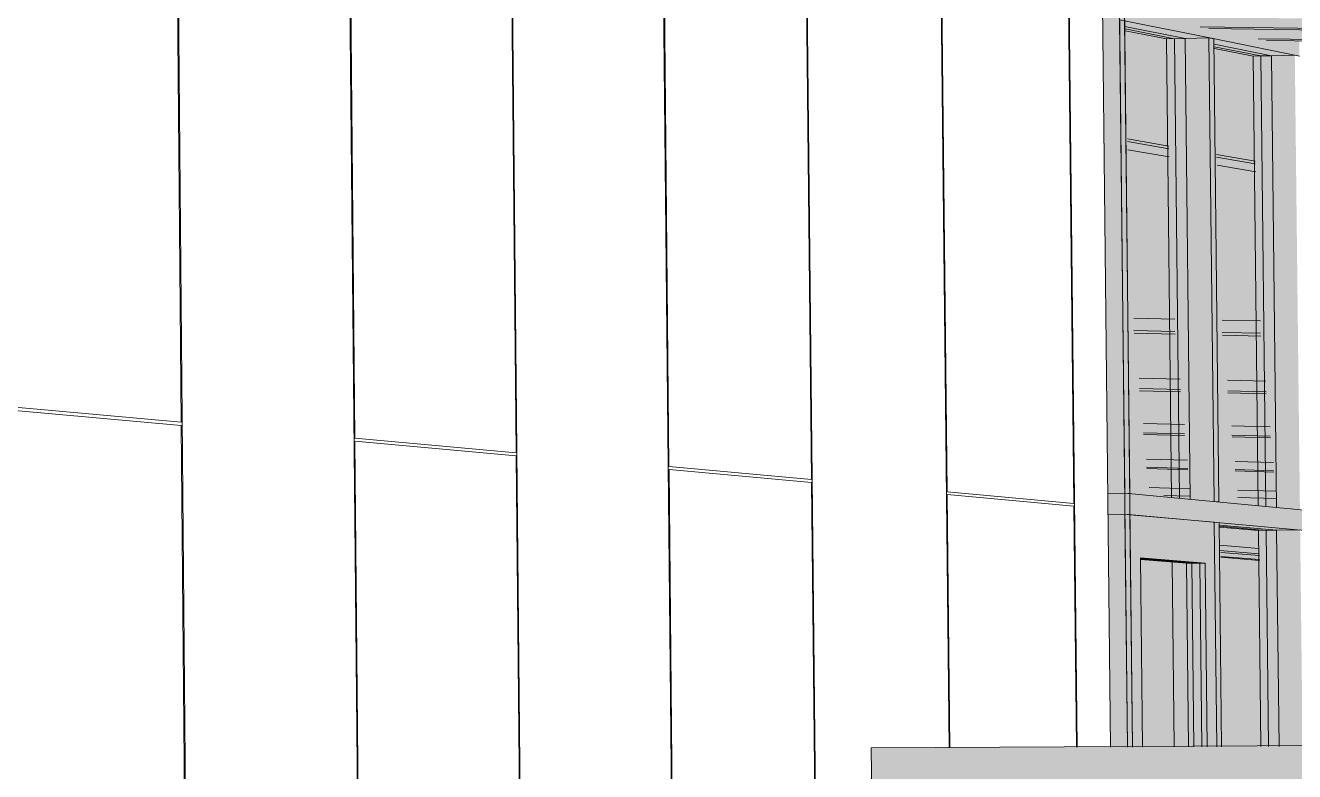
# Model space of a CAD drawing. Header units: inches. Extents: x 30764 to 92544, y -36095 to 66.
# Drawn here: x 30764.4908 to 30764.5865, y -165.0054 to -164.9491 of the extents above; entities that cross this region are included whole.
import ezdxf

# ---------------------------------------------------------------- set-up
doc = ezdxf.new("R2010")
doc.units = ezdxf.units.IN
doc.header["$MEASUREMENT"] = 0
for name, color, linetype, lineweight in [('A-CLNG', 13, 'Continuous', 13), ('A-DOOR', 31, 'Continuous', 13), ('A-GLAZ-CURT', 52, 'Continuous', 9), ('A-GLAZ-CWMG', 51, 'Continuous', 9), ('A-WALL-PATT', 111, 'Continuous', 13), ('E-ELEC-EQPM', 71, 'Continuous', 9), ('I-WALL', 2, 'Continuous', 13), ('L-SITE-WALL', 31, 'Continuous', 13), ('S-BEAM', 12, 'Continuous', 9)]:
    doc.layers.add(name, color=color, linetype=linetype, lineweight=lineweight)

# ---------------------------------------------------------------- blocks, each defined once
blk = doc.blocks.new('FP_1-Entrance - Clinic')
at = {"layer": 'A-WALL-PATT', "lineweight": 9}
for p, q in [((30764.502542, -164.979075), (30764.501726, -164.886364)), ((30764.515642, -164.980266), (30764.514818, -164.890556)), ((30764.527794, -164.98137), (30764.526966, -164.894447)), ((30764.539327, -164.982419), (30764.538497, -164.898139)), ((30764.550068, -164.983395), (30764.549237, -164.901579)), ((30764.5603, -164.984325), (30764.55947, -164.904855)), ((30764.503023, -165.025735), (30764.502204, -164.932793)), ((30764.51599, -165.025413), (30764.515165, -164.935456)), ((30764.528272, -165.025107), (30764.527442, -164.93798)), ((30764.539687, -165.024823), (30764.538855, -164.940325)), ((30764.550541, -165.024553), (30764.549708, -164.942556)), ((30764.560451, -165.003635), (30764.559834, -164.944638)), ((30764.569863, -164.985194), (30764.569458, -164.947433)), ((30764.570109, -165.003595), (30764.569506, -164.947442)), ((30764.502542, -164.979075), (30764.489987, -164.977934)), ((30764.502544, -164.979317), (30764.489989, -164.978183)), ((30764.503365, -165.072524), (30764.502544, -164.979317)), ((30764.527794, -164.98137), (30764.515642, -164.980266)), ((30764.516471, -165.070673), (30764.515644, -164.980499)), ((30764.527796, -164.981597), (30764.515644, -164.980499)), ((30764.528628, -165.068956), (30764.527796, -164.981597)), ((30764.550068, -164.983395), (30764.539327, -164.982419)), ((30764.540164, -165.067327), (30764.539329, -164.982638)), ((30764.550071, -164.983608), (30764.539329, -164.982638)), ((30764.550906, -165.06581), (30764.550071, -164.983608)), ((30764.569863, -164.985194), (30764.5603, -164.984325)), ((30764.560502, -165.003635), (30764.560303, -164.984532)), ((30764.569865, -164.985395), (30764.560303, -164.984532)), ((30764.57006, -165.003595), (30764.569865, -164.985395))]:
    blk.add_line(p, q, dxfattribs=at)

msp = doc.modelspace()

# ---------------------------------------------------------------- hatches: boundary and pattern name
at = {"layer": 'A-CLNG', "lineweight": 5}
h = msp.add_hatch(color=256, dxfattribs=at)
h.paths.add_polyline_path([(30764.717976, -164.990962), (30764.717799, -164.989157), (30764.71771, -164.989145), (30764.717874, -164.990959), (30764.717935, -164.990961)], flags=0)
h.paths.add_polyline_path([(30764.717746, -164.988416), (30764.717272, -164.983185), (30764.71717, -164.983168), (30764.717665, -164.988405), (30764.717743, -164.988416)], flags=0)
h.paths.add_polyline_path([(30764.716874, -164.978765), (30764.71681, -164.97806), (30764.71671, -164.978072), (30764.716771, -164.978745), (30764.716863, -164.978763)], flags=0)
h.paths.add_polyline_path([(30764.718998, -164.978673), (30764.718982, -164.978493), (30764.719741, -164.978465), (30764.718889, -164.978294), (30764.718923, -164.978671), (30764.718995, -164.978673)], flags=0)
h.paths.add_polyline_path([(30764.712328, -164.977344), (30764.712312, -164.977163), (30764.712152, -164.977146), (30764.71217, -164.97734), (30764.712325, -164.977344)], flags=0)
h.paths.add_polyline_path([(30764.710034, -164.97729), (30764.709966, -164.976695), (30764.709791, -164.97668), (30764.709845, -164.977286), (30764.710025, -164.97729)], flags=0)
h.paths.add_polyline_path([(30764.583478, -164.952656), (30764.58338, -164.951454), (30764.580474, -164.950875), (30764.580562, -164.952085), (30764.583464, -164.952653)], flags=0)
h.paths.add_polyline_path([(30764.576951, -164.951378), (30764.57687, -164.950156), (30764.573749, -164.949534), (30764.573831, -164.950768), (30764.576937, -164.951375)], flags=0)
at = {"layer": 'A-DOOR', "lineweight": 5}
for points in [[(30764.574281, -165.003576), (30764.575038, -165.003573), (30764.574883, -164.989302), (30764.579754, -164.989691), (30764.579906, -165.003553), (30764.580637, -165.00355), (30764.580451, -164.986619), (30764.574091, -164.98605), (30764.574281, -165.003503)], [(30764.579352, -164.989695), (30764.579754, -164.989691), (30764.574883, -164.989306), (30764.574887, -164.989339), (30764.579298, -164.989691)], [(30764.578349, -164.989706), (30764.579298, -164.989691), (30764.574887, -164.989339), (30764.574899, -164.989432), (30764.575656, -164.989492)], [(30764.578501, -165.00356), (30764.579505, -165.003555), (30764.579352, -164.989695), (30764.578349, -164.989706), (30764.5785, -165.003507)], [(30764.579505, -165.003555), (30764.579906, -165.003553), (30764.579754, -164.989691), (30764.579352, -164.989706), (30764.579504, -165.003507)]]:
    msp.add_hatch(color=256, dxfattribs=at).paths.add_polyline_path(points, flags=0)
at = {"layer": 'A-DOOR', "lineweight": 5, "transparency": 33554496}
msp.add_hatch(color=256, dxfattribs=at).paths.add_polyline_path([(30764.575042, -165.003573), (30764.579505, -165.003555), (30764.579352, -164.989695), (30764.574887, -164.989339), (30764.575041, -165.003504)], flags=0)
at = {"layer": 'A-GLAZ-CURT', "transparency": 33554458}
for points in [[(30764.578629, -164.984882), (30764.578248, -164.950119), (30764.573711, -164.94921), (30764.574102, -164.984455), (30764.574237, -164.984468)], [(30764.585131, -164.985495), (30764.584751, -164.951422), (30764.580436, -164.950558), (30764.580817, -164.985088), (30764.583036, -164.985297)], [(30764.581021, -165.00355), (30764.585333, -165.003513), (30764.585151, -164.987218), (30764.580836, -164.986835), (30764.581021, -165.00351)]]:
    msp.add_hatch(color=256, dxfattribs=at).paths.add_polyline_path(points, flags=0)
at = {"layer": 'A-GLAZ-CWMG', "lineweight": 5}
for points in [[(30764.572432, -164.985233), (30764.573703, -164.985217), (30764.573279, -164.947561), (30764.572025, -164.947545), (30764.572422, -164.984284)], [(30764.58023, -164.950107), (30764.580222, -164.94938), (30764.580029, -164.949378), (30764.579389, -164.949248), (30764.579381, -164.948514), (30764.575565, -164.948469), (30764.574908, -164.94833), (30764.5749, -164.94758), (30764.573295, -164.947561), (30764.573307, -164.948711), (30764.579396, -164.949939)], [(30764.574083, -164.985252), (30764.573674, -164.947565), (30764.573295, -164.947561), (30764.573703, -164.985217)], [(30764.572424, -164.984435), (30764.573694, -164.984418), (30764.573279, -164.948712), (30764.572038, -164.948747), (30764.572422, -164.984284)], [(30764.574074, -164.984454), (30764.573687, -164.948788), (30764.573307, -164.948711), (30764.573694, -164.984418)], [(30764.578248, -164.950119), (30764.580048, -164.95007), (30764.573687, -164.948788), (30764.573729, -164.949214), (30764.578003, -164.95007)], [(30764.576849, -164.950157), (30764.578248, -164.950119), (30764.573711, -164.94921), (30764.573744, -164.949538), (30764.576192, -164.950026)], [(30764.58687, -164.951446), (30764.586857, -164.950295), (30764.584373, -164.950263), (30764.58375, -164.950136), (30764.583742, -164.949424), (30764.580222, -164.94938), (30764.58023, -164.950107), (30764.583757, -164.950818)], [(30764.578629, -164.984882), (30764.578248, -164.950119), (30764.576849, -164.950157), (30764.577228, -164.984749)], [(30764.580433, -164.985053), (30764.580048, -164.95007), (30764.578248, -164.950119), (30764.578636, -164.984883)], [(30764.580798, -164.985088), (30764.580412, -164.950144), (30764.580048, -164.95007), (30764.580433, -164.985053)], [(30764.584751, -164.951422), (30764.586503, -164.951372), (30764.580412, -164.950144), (30764.580459, -164.950562), (30764.584516, -164.951375)], [(30764.583377, -164.951459), (30764.584751, -164.951422), (30764.580436, -164.950558), (30764.580474, -164.95088), (30764.583057, -164.951395)], [(30764.585131, -164.985495), (30764.584751, -164.951422), (30764.583377, -164.951459), (30764.583754, -164.985364)], [(30764.585131, -164.985495), (30764.584751, -164.951422), (30764.583377, -164.951459), (30764.583754, -164.985364)], [(30764.586905, -164.985664), (30764.58652, -164.951375), (30764.584751, -164.951446), (30764.585134, -164.985495)], [(30764.586905, -164.985664), (30764.58652, -164.951375), (30764.584751, -164.951446), (30764.585134, -164.985495)], [(30764.580633, -164.986635), (30764.580616, -164.985071), (30764.573694, -164.984418), (30764.573711, -164.986016), (30764.578616, -164.986454)], [(30764.572631, -165.003584), (30764.573902, -165.003578), (30764.573703, -164.985217), (30764.572432, -164.985233), (30764.57263, -165.003503)], [(30764.573902, -165.003578), (30764.574281, -165.003576), (30764.574083, -164.985252), (30764.573703, -164.985217), (30764.573901, -165.003503)], [(30764.587272, -164.987229), (30764.587255, -164.985697), (30764.580616, -164.985071), (30764.580633, -164.986635), (30764.583016, -164.986848)], [(30764.572631, -165.003584), (30764.573902, -165.003578), (30764.573711, -164.986016), (30764.572441, -164.986031), (30764.57263, -165.003503)], [(30764.573902, -165.003578), (30764.574281, -165.003576), (30764.574091, -164.98605), (30764.573711, -164.986016), (30764.573901, -165.003503)], [(30764.580637, -165.00355), (30764.581002, -165.003548), (30764.580815, -164.986651), (30764.580451, -164.986619), (30764.580637, -165.003508)], [(30764.585151, -164.987218), (30764.586913, -164.987197), (30764.580818, -164.986673), (30764.580836, -164.986835), (30764.584916, -164.987198)], [(30764.583775, -164.987235), (30764.584916, -164.987198), (30764.580836, -164.986835), (30764.580853, -164.986976), (30764.58305, -164.98717)], [(30764.583956, -165.003539), (30764.585333, -165.003513), (30764.585151, -164.987218), (30764.583775, -164.987235), (30764.583956, -165.003513)], [(30764.583956, -165.003539), (30764.585333, -165.003513), (30764.585151, -164.987218), (30764.583775, -164.987235), (30764.583956, -165.003513)], [(30764.585333, -165.003532), (30764.587105, -165.003512), (30764.586922, -164.987198), (30764.585151, -164.987229), (30764.585333, -165.003513)], [(30764.585333, -165.003532), (30764.587105, -165.003512), (30764.586922, -164.987198), (30764.585151, -164.987229), (30764.585333, -165.003513)], [(30764.577433, -165.003566), (30764.578509, -165.00356), (30764.578357, -164.989706), (30764.577281, -164.98962), (30764.577433, -165.003508)]]:
    msp.add_hatch(color=256, dxfattribs=at).paths.add_polyline_path(points, flags=0)
at = {"layer": 'A-GLAZ-CWMG'}
msp.add_hatch(color=256, dxfattribs=at).paths.add_polyline_path([(30764.572441, -164.986031), (30764.573711, -164.986016), (30764.573694, -164.984418), (30764.572424, -164.984435), (30764.57244, -164.985978)], flags=0)
at = {"layer": 'E-ELEC-EQPM', "lineweight": 5}
msp.add_hatch(color=256, dxfattribs=at).paths.add_polyline_path([(30764.589296, -165.070656), (30764.58854, -165.003465), (30764.554578, -165.003636), (30764.555259, -165.069885), (30764.57807, -165.070402)], flags=0)
at = {"layer": 'I-WALL', "lineweight": 5}
h = msp.add_hatch(color=256, dxfattribs=at)
h.paths.add_polyline_path([(30764.713364, -165.04149), (30764.713073, -165.021847), (30764.712915, -165.021852), (30764.713225, -165.041488)], flags=0)
h.paths.add_polyline_path([(30764.711066, -165.041466), (30764.710764, -165.021924), (30764.710589, -165.02193), (30764.710907, -165.041465), (30764.710934, -165.041465)], flags=0)
h.paths.add_polyline_path([(30764.710567, -165.020417), (30764.710755, -165.020413), (30764.710431, -164.999806), (30764.710263, -164.999792), (30764.710564, -165.020217)], flags=0)
h.paths.add_polyline_path([(30764.712893, -165.020358), (30764.713051, -165.020354), (30764.712729, -164.999994), (30764.712591, -164.999983), (30764.712891, -165.020221)], flags=0)
h.paths.add_polyline_path([(30764.582431, -165.003656), (30764.585332, -165.003615), (30764.58515, -164.989546), (30764.582272, -164.989311), (30764.582431, -165.003616)], flags=0)
h.paths.add_polyline_path([(30764.585129, -164.985403), (30764.585123, -164.984863), (30764.582222, -164.984782), (30764.582226, -164.985127), (30764.584748, -164.985367)], flags=0)
h.paths.add_polyline_path([(30764.578644, -164.984787), (30764.578643, -164.984682), (30764.577084, -164.984639), (30764.578261, -164.984751)], flags=0)
h.paths.add_polyline_path([(30764.585116, -164.984267), (30764.5851, -164.98283), (30764.582199, -164.982752), (30764.582226, -164.984187), (30764.584748, -164.984257)], flags=0)
h.paths.add_polyline_path([(30764.578636, -164.984088), (30764.57862, -164.982655), (30764.575522, -164.982572), (30764.575552, -164.984003), (30764.578261, -164.984078)], flags=0)
msp.add_hatch(color=256, dxfattribs=at).paths.add_polyline_path([(30764.576504, -165.003685), (30764.578851, -165.003674), (30764.578698, -164.989676), (30764.576349, -164.989489), (30764.576503, -165.003616)], flags=0)
at = {"layer": 'S-BEAM', "lineweight": 5}
for points in [[(30764.624804, -164.949843), (30764.624985, -164.944061), (30764.621653, -164.944025), (30764.621496, -164.949053), (30764.579381, -164.948514), (30764.579389, -164.949248), (30764.622155, -164.949808)], [(30764.628628, -164.95074), (30764.628806, -164.945037), (30764.625565, -164.945001), (30764.62541, -164.949972), (30764.583742, -164.949424), (30764.58375, -164.950136), (30764.62559, -164.950699)], [(30764.625366, -164.949974), (30764.624804, -164.949843), (30764.579389, -164.949248), (30764.580029, -164.949378), (30764.622162, -164.949932)], [(30764.629174, -164.950868), (30764.628628, -164.95074), (30764.58375, -164.950136), (30764.584373, -164.950263), (30764.622214, -164.950774)]]:
    msp.add_hatch(color=256, dxfattribs=at).paths.add_polyline_path(points, flags=0)
h = msp.add_hatch(color=256, dxfattribs=at)
h.paths.add_polyline_path([(30764.716879, -164.978997), (30764.716863, -164.978763), (30764.716771, -164.978766), (30764.716776, -164.978977), (30764.716864, -164.978994)], flags=0)
h.paths.add_polyline_path([(30764.583484, -164.95305), (30764.583447, -164.95265), (30764.580555, -164.952086), (30764.580563, -164.952482), (30764.583466, -164.953047)], flags=0)
h.paths.add_polyline_path([(30764.576957, -164.951781), (30764.576937, -164.951375), (30764.57383, -164.950769), (30764.573837, -164.951174), (30764.576939, -164.951777)], flags=0)
h = msp.add_hatch(color=256, dxfattribs=at)
h.paths.add_polyline_path([(30764.716933, -164.98264), (30764.716864, -164.978994), (30764.716776, -164.978977), (30764.71683, -164.982622), (30764.716864, -164.982627)], flags=0)
h.paths.add_polyline_path([(30764.583553, -164.959263), (30764.583466, -164.953047), (30764.580562, -164.952482), (30764.580631, -164.958751), (30764.583465, -164.959248)], flags=0)
h.paths.add_polyline_path([(30764.577026, -164.958119), (30764.576939, -164.951777), (30764.573837, -164.951174), (30764.573906, -164.957573), (30764.576938, -164.958104)], flags=0)
h = msp.add_hatch(color=256, dxfattribs=at)
h.paths.add_polyline_path([(30764.716924, -164.982824), (30764.716922, -164.982706), (30764.716819, -164.982688), (30764.716852, -164.982812)], flags=0)
h.paths.add_polyline_path([(30764.710098, -164.981635), (30764.710096, -164.981512), (30764.709904, -164.981479), (30764.709928, -164.981605), (30764.710024, -164.981622)], flags=0)
h.paths.add_polyline_path([(30764.583542, -164.95958), (30764.58354, -164.959378), (30764.580617, -164.958867), (30764.580619, -164.95907), (30764.58345, -164.959564)], flags=0)
h.paths.add_polyline_path([(30764.577015, -164.958442), (30764.577013, -164.958237), (30764.573893, -164.957691), (30764.573895, -164.957898), (30764.576923, -164.958426)], flags=0)
h = msp.add_hatch(color=256, dxfattribs=at)
h.paths.add_polyline_path([(30764.716954, -164.98318), (30764.716892, -164.982819), (30764.716822, -164.98282), (30764.716877, -164.983167), (30764.716953, -164.98318)], flags=0)
h.paths.add_polyline_path([(30764.70991, -164.981642), (30764.710009, -164.981619), (30764.709906, -164.981601)], flags=0)
h.paths.add_polyline_path([(30764.58358, -164.960184), (30764.583542, -164.95958), (30764.580619, -164.95907), (30764.580658, -164.959681), (30764.583481, -164.960167)], flags=0)
h.paths.add_polyline_path([(30764.577053, -164.959059), (30764.577015, -164.958442), (30764.573895, -164.957898), (30764.573933, -164.958521), (30764.576954, -164.959042)], flags=0)
h = msp.add_hatch(color=256, dxfattribs=at)
h.paths.add_polyline_path([(30764.716934, -164.982707), (30764.716933, -164.98264), (30764.71683, -164.982647), (30764.716863, -164.982694)], flags=0)
h.paths.add_polyline_path([(30764.583554, -164.959378), (30764.583553, -164.959263), (30764.580631, -164.958755), (30764.580632, -164.958866), (30764.583465, -164.959362)], flags=0)
h.paths.add_polyline_path([(30764.577027, -164.958236), (30764.577026, -164.958119), (30764.573906, -164.957575), (30764.573907, -164.95769), (30764.576937, -164.95822)], flags=0)
h = msp.add_hatch(color=256, dxfattribs=at)
h.paths.add_polyline_path([(30764.583929, -164.970934), (30764.58381, -164.960176), (30764.580915, -164.959671), (30764.581039, -164.970871), (30764.583711, -164.97093)], flags=0)
h.paths.add_polyline_path([(30764.577472, -164.970792), (30764.577344, -164.959047), (30764.574252, -164.958533), (30764.574385, -164.970724), (30764.577245, -164.970787)], flags=0)
h = msp.add_hatch(color=256, dxfattribs=at)
h.paths.add_polyline_path([(30764.717176, -165.000144), (30764.717159, -165.000065), (30764.717072, -165.000058), (30764.717073, -165.000136), (30764.717159, -165.000143)], flags=0)
h.paths.add_polyline_path([(30764.712683, -164.999773), (30764.712666, -164.999692), (30764.712521, -164.99968), (30764.712522, -164.99976), (30764.712666, -164.999772)], flags=0)
h.paths.add_polyline_path([(30764.710355, -164.999581), (30764.710338, -164.999499), (30764.710163, -164.999484), (30764.710164, -164.999565), (30764.710338, -164.999579)], flags=0)
h.paths.add_polyline_path([(30764.583862, -164.989132), (30764.583832, -164.988997), (30764.580938, -164.988756), (30764.58094, -164.98889), (30764.58384, -164.98913)], flags=0)
h.paths.add_polyline_path([(30764.429064, -164.976344), (30764.429063, -164.976148), (30764.428553, -164.976106), (30764.428554, -164.976302)], flags=0)
h.paths.add_polyline_path([(30764.423326, -164.97587), (30764.423307, -164.97567), (30764.413895, -164.974889), (30764.413896, -164.975091), (30764.423307, -164.975869)], flags=0)
h.paths.add_polyline_path([(30764.408514, -164.974647), (30764.408496, -164.974441), (30764.398307, -164.973595), (30764.398309, -164.973804), (30764.408496, -164.974645)], flags=0)
h.paths.add_polyline_path([(30764.392764, -164.973346), (30764.392747, -164.973133), (30764.3817, -164.972216), (30764.381701, -164.972432), (30764.392747, -164.973344)], flags=0)
h.paths.add_polyline_path([(30764.375983, -164.97196), (30764.375966, -164.97174), (30764.363968, -164.970744), (30764.363969, -164.970967), (30764.375966, -164.971958)], flags=0)
h.paths.add_polyline_path([(30764.358066, -164.97048), (30764.358051, -164.970253), (30764.344994, -164.969169), (30764.344995, -164.9694), (30764.358051, -164.970478)], flags=0)
h.paths.add_polyline_path([(30764.338895, -164.968896), (30764.338882, -164.968661), (30764.32704, -164.967678), (30764.32695, -164.967565), (30764.327626, -164.966932), (30764.327613, -164.964846), (30764.325758, -164.964682), (30764.32577, -164.967812), (30764.338881, -164.968895)], flags=0)
h = msp.add_hatch(color=256, dxfattribs=at)
h.paths.add_polyline_path([(30764.71712, -164.999823), (30764.717108, -164.999032), (30764.717006, -164.999037), (30764.717017, -164.999814), (30764.717108, -164.999822)], flags=0)
h.paths.add_polyline_path([(30764.7149, -164.999636), (30764.714888, -164.998835), (30764.714757, -164.998841), (30764.714769, -164.999624), (30764.714888, -164.999634)], flags=0)
h.paths.add_polyline_path([(30764.712626, -164.999444), (30764.712614, -164.998634), (30764.712454, -164.998639), (30764.712466, -164.99943), (30764.712614, -164.999443)], flags=0)
h.paths.add_polyline_path([(30764.710298, -164.999248), (30764.710286, -164.998428), (30764.710095, -164.998434), (30764.710107, -164.999232), (30764.710286, -164.999247)], flags=0)
h.paths.add_polyline_path([(30764.652107, -164.994343), (30764.652085, -164.993278), (30764.651344, -164.993213), (30764.651358, -164.99428), (30764.652106, -164.994343)], flags=0)
h.paths.add_polyline_path([(30764.583791, -164.988585), (30764.583767, -164.987234), (30764.580854, -164.986976), (30764.580869, -164.988338), (30764.583776, -164.988583)], flags=0)
h.paths.add_polyline_path([(30764.485455, -164.980296), (30764.485432, -164.978533), (30764.480176, -164.978068), (30764.48019, -164.979852), (30764.485432, -164.980294)], flags=0)
h.paths.add_polyline_path([(30764.436795, -164.976195), (30764.436774, -164.974228), (30764.428477, -164.973494), (30764.428491, -164.975495), (30764.436774, -164.976193)], flags=0)
h.paths.add_polyline_path([(30764.423264, -164.975054), (30764.423251, -164.973032), (30764.413822, -164.972197), (30764.413835, -164.97426), (30764.423251, -164.975053)], flags=0)
h.paths.add_polyline_path([(30764.408454, -164.973806), (30764.408442, -164.971721), (30764.398238, -164.970819), (30764.39825, -164.972946), (30764.408441, -164.973805)], flags=0)
h.paths.add_polyline_path([(30764.392707, -164.972479), (30764.392694, -164.970328), (30764.381634, -164.969349), (30764.381645, -164.971546), (30764.392694, -164.972478)], flags=0)
h.paths.add_polyline_path([(30764.375929, -164.971065), (30764.375917, -164.968844), (30764.363906, -164.967781), (30764.363917, -164.970052), (30764.375917, -164.971064)], flags=0)
h.paths.add_polyline_path([(30764.358016, -164.969555), (30764.358005, -164.967259), (30764.344937, -164.966103), (30764.344947, -164.968453), (30764.358005, -164.969554)], flags=0)
h.paths.add_polyline_path([(30764.338849, -164.967939), (30764.33884, -164.965563), (30764.327716, -164.964579), (30764.327725, -164.967002), (30764.338839, -164.967938)], flags=0)
h = msp.add_hatch(color=256, dxfattribs=at)
h.paths.add_polyline_path([(30764.717128, -165.000064), (30764.717108, -164.999822), (30764.717017, -164.999814), (30764.717025, -165.000056), (30764.717112, -165.000063)], flags=0)
h.paths.add_polyline_path([(30764.714903, -164.999744), (30764.714888, -164.999634), (30764.714769, -164.99963), (30764.714772, -164.999739), (30764.714889, -164.999742)], flags=0)
h.paths.add_polyline_path([(30764.712634, -164.999691), (30764.712614, -164.999443), (30764.712466, -164.99943), (30764.712473, -164.999678), (30764.712618, -164.99969)], flags=0)
h.paths.add_polyline_path([(30764.710306, -164.999498), (30764.710286, -164.999247), (30764.710107, -164.999232), (30764.710114, -164.999482), (30764.71029, -164.999497)], flags=0)
h.paths.add_polyline_path([(30764.651911, -164.994651), (30764.652111, -164.994489), (30764.652084, -164.994341), (30764.651358, -164.99428), (30764.651367, -164.994605), (30764.651887, -164.994649)], flags=0)
h.paths.add_polyline_path([(30764.5838, -164.988997), (30764.583767, -164.988583), (30764.580869, -164.988338), (30764.580878, -164.988754), (30764.58378, -164.988995)], flags=0)
h.paths.add_polyline_path([(30764.485372, -164.980826), (30764.485463, -164.980747), (30764.485432, -164.980294), (30764.48019, -164.979852), (30764.480199, -164.980397), (30764.48477, -164.980776)], flags=0)
h.paths.add_polyline_path([(30764.436804, -164.976795), (30764.436774, -164.976193), (30764.428491, -164.975495), (30764.428499, -164.976105), (30764.436778, -164.976793)], flags=0)
h.paths.add_polyline_path([(30764.423272, -164.975671), (30764.423251, -164.975053), (30764.413835, -164.97426), (30764.413843, -164.974889), (30764.423255, -164.97567)], flags=0)
h.paths.add_polyline_path([(30764.408462, -164.974442), (30764.408441, -164.973805), (30764.39825, -164.972946), (30764.398258, -164.973595), (30764.408445, -164.974441)], flags=0)
h.paths.add_polyline_path([(30764.392714, -164.973135), (30764.392694, -164.972478), (30764.381645, -164.971546), (30764.381653, -164.972217), (30764.392698, -164.973133)], flags=0)
h.paths.add_polyline_path([(30764.375936, -164.971742), (30764.375917, -164.971064), (30764.363917, -164.970052), (30764.363924, -164.970745), (30764.375921, -164.971741)], flags=0)
h.paths.add_polyline_path([(30764.358023, -164.970255), (30764.358005, -164.969554), (30764.344947, -164.968453), (30764.344954, -164.96917), (30764.358008, -164.970254)], flags=0)
h.paths.add_polyline_path([(30764.338855, -164.968664), (30764.338839, -164.967938), (30764.327725, -164.967002), (30764.327003, -164.96768), (30764.338842, -164.968663)], flags=0)
h = msp.add_hatch(color=256, dxfattribs=at)
h.paths.add_polyline_path([(30764.717175, -165.000319), (30764.717159, -165.000143), (30764.717073, -165.000136), (30764.717072, -165.00031), (30764.717156, -165.000317)], flags=0)
h.paths.add_polyline_path([(30764.712682, -164.999952), (30764.712666, -164.999772), (30764.712522, -164.99976), (30764.712522, -164.999939), (30764.712662, -164.99995)], flags=0)
h.paths.add_polyline_path([(30764.710354, -164.999762), (30764.710338, -164.999579), (30764.710164, -164.999565), (30764.710163, -164.999746), (30764.710334, -164.99976)], flags=0)
h.paths.add_polyline_path([(30764.583861, -164.98943), (30764.583832, -164.989129), (30764.58094, -164.98889), (30764.580939, -164.989191), (30764.583836, -164.989428)], flags=0)
h.paths.add_polyline_path([(30764.429638, -164.976833), (30764.429064, -164.976344), (30764.428554, -164.976302), (30764.428553, -164.976744), (30764.429264, -164.976803)], flags=0)
h.paths.add_polyline_path([(30764.423325, -164.976317), (30764.423307, -164.975869), (30764.413896, -164.975091), (30764.413895, -164.975547), (30764.423304, -164.976316)], flags=0)
h.paths.add_polyline_path([(30764.408514, -164.975108), (30764.408496, -164.974645), (30764.398309, -164.973804), (30764.398308, -164.974274), (30764.408493, -164.975106)], flags=0)
h.paths.add_polyline_path([(30764.392763, -164.973821), (30764.392747, -164.973344), (30764.381701, -164.972432), (30764.3817, -164.972918), (30764.392743, -164.97382)], flags=0)
h.paths.add_polyline_path([(30764.375982, -164.972451), (30764.375966, -164.971958), (30764.363969, -164.970967), (30764.363968, -164.971469), (30764.375963, -164.972449)], flags=0)
h.paths.add_polyline_path([(30764.358066, -164.970987), (30764.358051, -164.970478), (30764.344995, -164.9694), (30764.344994, -164.969919), (30764.358048, -164.970986)], flags=0)
h.paths.add_polyline_path([(30764.338895, -164.969421), (30764.338881, -164.968895), (30764.32577, -164.967812), (30764.325769, -164.968349), (30764.338879, -164.96942)], flags=0)
h = msp.add_hatch(color=256, dxfattribs=at)
h.paths.add_polyline_path([(30764.717176, -165.000359), (30764.717156, -165.000317), (30764.717072, -165.00031), (30764.717073, -165.00035), (30764.717156, -165.000357)], flags=0)
h.paths.add_polyline_path([(30764.712683, -164.999993), (30764.712662, -164.99995), (30764.712522, -164.999939), (30764.712523, -164.99998), (30764.712663, -164.999991)], flags=0)
h.paths.add_polyline_path([(30764.710355, -164.999803), (30764.710334, -164.99976), (30764.710163, -164.999746), (30764.710164, -164.999787), (30764.710335, -164.999801)], flags=0)
h.paths.add_polyline_path([(30764.583862, -164.989498), (30764.583836, -164.989428), (30764.580939, -164.989191), (30764.58094, -164.98926), (30764.583836, -164.989496)], flags=0)
h.paths.add_polyline_path([(30764.429564, -164.976927), (30764.429638, -164.976833), (30764.428553, -164.976744), (30764.428554, -164.976845), (30764.429264, -164.976903)], flags=0)
h.paths.add_polyline_path([(30764.423327, -164.976419), (30764.423304, -164.976316), (30764.413895, -164.975547), (30764.413896, -164.975651), (30764.423304, -164.976417)], flags=0)
h.paths.add_polyline_path([(30764.408515, -164.975213), (30764.408493, -164.975106), (30764.398308, -164.974274), (30764.398309, -164.974381), (30764.408493, -164.975211)], flags=0)
h.paths.add_polyline_path([(30764.392764, -164.973929), (30764.392743, -164.97382), (30764.3817, -164.972918), (30764.381701, -164.973028), (30764.392744, -164.973928)], flags=0)
h.paths.add_polyline_path([(30764.375983, -164.972562), (30764.375963, -164.972449), (30764.363968, -164.971469), (30764.363969, -164.971583), (30764.375964, -164.972561)], flags=0)
h.paths.add_polyline_path([(30764.358067, -164.971103), (30764.358048, -164.970986), (30764.344994, -164.969919), (30764.344995, -164.970038), (30764.358048, -164.971101)], flags=0)
h.paths.add_polyline_path([(30764.338896, -164.969541), (30764.338879, -164.96942), (30764.325769, -164.968349), (30764.32577, -164.968471), (30764.338879, -164.969539)], flags=0)
h = msp.add_hatch(color=256, dxfattribs=at)
h.paths.add_polyline_path([(30764.583937, -164.972362), (30764.583926, -164.971434), (30764.581036, -164.97137), (30764.581046, -164.972297), (30764.583702, -164.972357)], flags=0)
h.paths.add_polyline_path([(30764.577479, -164.972216), (30764.577469, -164.97129), (30764.574382, -164.971222), (30764.574392, -164.972146), (30764.577236, -164.97221)], flags=0)
h = msp.add_hatch(color=256, dxfattribs=at)
h.paths.add_polyline_path([(30764.583934, -164.971434), (30764.583929, -164.970934), (30764.581039, -164.970871), (30764.581044, -164.97137), (30764.583711, -164.971429)], flags=0)
h.paths.add_polyline_path([(30764.577477, -164.97129), (30764.577472, -164.970792), (30764.574385, -164.970724), (30764.57439, -164.971221), (30764.577244, -164.971285)], flags=0)
h = msp.add_hatch(color=256, dxfattribs=at)
h.paths.add_polyline_path([(30764.583957, -164.97258), (30764.583937, -164.972362), (30764.581046, -164.972297), (30764.581066, -164.972514), (30764.583721, -164.972574)], flags=0)
h.paths.add_polyline_path([(30764.5775, -164.972433), (30764.577479, -164.972216), (30764.574392, -164.972146), (30764.574412, -164.972363), (30764.577254, -164.972427)], flags=0)
h = msp.add_hatch(color=256, dxfattribs=at)
h.paths.add_polyline_path([(30764.584348, -164.975528), (30764.584315, -164.972578), (30764.581421, -164.972512), (30764.581453, -164.975459), (30764.584078, -164.975522)], flags=0)
h.paths.add_polyline_path([(30764.577882, -164.975373), (30764.57785, -164.972431), (30764.574759, -164.972361), (30764.574791, -164.975299), (30764.577604, -164.975366)], flags=0)
h = msp.add_hatch(color=256, dxfattribs=at)
h.paths.add_polyline_path([(30764.584352, -164.975972), (30764.584348, -164.975528), (30764.581453, -164.975459), (30764.581458, -164.975902), (30764.584077, -164.975965)], flags=0)
h.paths.add_polyline_path([(30764.577887, -164.975815), (30764.577882, -164.975373), (30764.574791, -164.975299), (30764.574795, -164.975741), (30764.577604, -164.975809)], flags=0)
h = msp.add_hatch(color=256, dxfattribs=at)
h.paths.add_polyline_path([(30764.584355, -164.976772), (30764.584346, -164.975972), (30764.581452, -164.975902), (30764.581461, -164.976701), (30764.584071, -164.976765)], flags=0)
h.paths.add_polyline_path([(30764.57789, -164.976613), (30764.577881, -164.975815), (30764.57479, -164.975741), (30764.574798, -164.976538), (30764.577598, -164.976606)], flags=0)
h = msp.add_hatch(color=256, dxfattribs=at)
h.paths.add_polyline_path([(30764.584371, -164.976933), (30764.584355, -164.976772), (30764.581461, -164.976701), (30764.581476, -164.976862), (30764.584085, -164.976926)], flags=0)
h.paths.add_polyline_path([(30764.577905, -164.976775), (30764.57789, -164.976613), (30764.574798, -164.976538), (30764.574813, -164.976699), (30764.577611, -164.976767)], flags=0)
h = msp.add_hatch(color=256, dxfattribs=at)
h.paths.add_polyline_path([(30764.584665, -164.979009), (30764.584642, -164.976935), (30764.581745, -164.976864), (30764.581768, -164.978936), (30764.584355, -164.979002)], flags=0)
h.paths.add_polyline_path([(30764.578193, -164.978845), (30764.578171, -164.976776), (30764.575077, -164.9767), (30764.575099, -164.978766), (30764.577877, -164.978837)], flags=0)
h = msp.add_hatch(color=256, dxfattribs=at)
h.paths.add_polyline_path([(30764.584669, -164.979408), (30764.584665, -164.979009), (30764.581768, -164.978936), (30764.581772, -164.979334), (30764.584355, -164.9794)], flags=0)
h.paths.add_polyline_path([(30764.578197, -164.979242), (30764.578193, -164.978845), (30764.575099, -164.978766), (30764.575103, -164.979163), (30764.577876, -164.979234)], flags=0)
h = msp.add_hatch(color=256, dxfattribs=at)
h.paths.add_polyline_path([(30764.584672, -164.980111), (30764.584664, -164.979408), (30764.581767, -164.979334), (30764.581775, -164.980036), (30764.58435, -164.980102)], flags=0)
h.paths.add_polyline_path([(30764.5782, -164.979943), (30764.578193, -164.979242), (30764.575099, -164.979163), (30764.575106, -164.979863), (30764.577872, -164.979935)], flags=0)
h = msp.add_hatch(color=256, dxfattribs=at)
h.paths.add_polyline_path([(30764.584684, -164.980236), (30764.584672, -164.980111), (30764.581775, -164.980036), (30764.581787, -164.980161), (30764.584361, -164.980227)], flags=0)
h.paths.add_polyline_path([(30764.578212, -164.980068), (30764.5782, -164.979943), (30764.575106, -164.979863), (30764.575118, -164.979988), (30764.577882, -164.980059)], flags=0)
h = msp.add_hatch(color=256, dxfattribs=at)
h.paths.add_polyline_path([(30764.584913, -164.981739), (30764.584896, -164.980239), (30764.581997, -164.980164), (30764.582014, -164.981662), (30764.584573, -164.98173)], flags=0)
h.paths.add_polyline_path([(30764.578437, -164.981567), (30764.578421, -164.980071), (30764.575324, -164.979991), (30764.575341, -164.981485), (30764.57809, -164.981558)], flags=0)
h = msp.add_hatch(color=256, dxfattribs=at)
h.paths.add_polyline_path([(30764.584917, -164.9821), (30764.584913, -164.981739), (30764.582014, -164.981662), (30764.582018, -164.982023), (30764.584573, -164.982091)], flags=0)
h.paths.add_polyline_path([(30764.578441, -164.981927), (30764.578437, -164.981567), (30764.575341, -164.981485), (30764.575373, -164.981846), (30764.57809, -164.981918)], flags=0)
h = msp.add_hatch(color=256, dxfattribs=at)
h.paths.add_polyline_path([(30764.58492, -164.982727), (30764.584913, -164.9821), (30764.582014, -164.982023), (30764.582048, -164.98265), (30764.584569, -164.982718)], flags=0)
h.paths.add_polyline_path([(30764.578444, -164.982553), (30764.578437, -164.981927), (30764.575341, -164.981845), (30764.575378, -164.98247), (30764.578086, -164.982543)], flags=0)
h = msp.add_hatch(color=256, dxfattribs=at)
h.paths.add_polyline_path([(30764.58493, -164.982827), (30764.58492, -164.982727), (30764.582021, -164.982649), (30764.582057, -164.982749), (30764.584578, -164.982817)], flags=0)
h.paths.add_polyline_path([(30764.578453, -164.982652), (30764.578444, -164.982553), (30764.575347, -164.982469), (30764.575386, -164.982569), (30764.578094, -164.982642)], flags=0)
h = msp.add_hatch(color=256, dxfattribs=at)
h.paths.add_polyline_path([(30764.58512, -164.984833), (30764.585114, -164.984267), (30764.582213, -164.984187), (30764.582223, -164.984752), (30764.584745, -164.984822)], flags=0)
h.paths.add_polyline_path([(30764.57864, -164.984652), (30764.578634, -164.984088), (30764.575535, -164.984003), (30764.575549, -164.984493), (30764.576637, -164.984597), (30764.578259, -164.984642)], flags=0)
h = msp.add_hatch(color=256, dxfattribs=at)
h.paths.add_polyline_path([(30764.585123, -164.984863), (30764.58512, -164.984833), (30764.584748, -164.984852)], flags=0)
h.paths.add_polyline_path([(30764.578643, -164.984682), (30764.57864, -164.984652), (30764.578261, -164.984672)], flags=0)

# ---------------------------------------------------------------- linework, layer by layer
at = {"layer": 'A-DOOR'}
for p, q in [((30764.574281, -165.003576), (30764.574091, -164.98605)), ((30764.580451, -164.986619), (30764.574091, -164.98605)), ((30764.580451, -164.986619), (30764.580637, -165.00355)), ((30764.574883, -164.989302), (30764.575038, -165.003573)), ((30764.574883, -164.989302), (30764.579754, -164.989691)), ((30764.579352, -164.989695), (30764.574887, -164.989339)), ((30764.574893, -164.989395), (30764.57875, -164.989702)), ((30764.578349, -164.989706), (30764.574898, -164.989432)), ((30764.579352, -164.989695), (30764.578349, -164.989706)), ((30764.578501, -165.00356), (30764.578349, -164.989706)), ((30764.57875, -164.989702), (30764.579352, -164.989695)), ((30764.57875, -164.989702), (30764.578902, -165.003558)), ((30764.579754, -164.989691), (30764.579352, -164.989695)), ((30764.579352, -164.989695), (30764.579505, -165.003555)), ((30764.579906, -165.003553), (30764.579754, -164.989691))]:
    msp.add_line(p, q, dxfattribs=at)
at = {"layer": 'A-GLAZ-CURT'}
for p, q in [((30764.578248, -164.950119), (30764.573711, -164.94921)), ((30764.573721, -164.949396), (30764.577448, -164.950141)), ((30764.577448, -164.950141), (30764.578248, -164.950119)), ((30764.577448, -164.950141), (30764.577828, -164.984806)), ((30764.578629, -164.984882), (30764.578248, -164.950119)), ((30764.584751, -164.951422), (30764.580436, -164.950558)), ((30764.580446, -164.95074), (30764.583966, -164.951443)), ((30764.583966, -164.951443), (30764.584751, -164.951422)), ((30764.583966, -164.951443), (30764.584344, -164.98542)), ((30764.585131, -164.985495), (30764.584751, -164.951422)), ((30764.585151, -164.987218), (30764.580836, -164.986835)), ((30764.580846, -164.986916), (30764.584364, -164.987228)), ((30764.584364, -164.987228), (30764.585151, -164.987218)), ((30764.584364, -164.987228), (30764.584546, -165.003536)), ((30764.585333, -165.003532), (30764.585151, -164.987218))]:
    msp.add_line(p, q, dxfattribs=at)
at = {"layer": 'A-GLAZ-CWMG'}
for p, q in [((30764.573295, -164.947561), (30764.573703, -164.985217)), ((30764.574083, -164.985252), (30764.573674, -164.947565)), ((30764.573307, -164.948711), (30764.58023, -164.950107)), ((30764.573307, -164.948711), (30764.573694, -164.984418)), ((30764.574074, -164.984454), (30764.573687, -164.948788)), ((30764.573729, -164.949535), (30764.576849, -164.950157)), ((30764.576849, -164.950157), (30764.578248, -164.950119)), ((30764.576849, -164.950157), (30764.577228, -164.984749)), ((30764.578248, -164.950119), (30764.580048, -164.95007)), ((30764.580048, -164.95007), (30764.580412, -164.950144)), ((30764.580048, -164.95007), (30764.580433, -164.985053)), ((30764.58023, -164.950107), (30764.58687, -164.951446)), ((30764.580798, -164.985088), (30764.580412, -164.950144)), ((30764.580454, -164.950876), (30764.583377, -164.951459)), ((30764.583377, -164.951459), (30764.584751, -164.951422)), ((30764.584751, -164.951422), (30764.58652, -164.951375)), ((30764.583377, -164.951459), (30764.583754, -164.985364)), ((30764.583377, -164.951459), (30764.583754, -164.985364)), ((30764.573694, -164.984418), (30764.572424, -164.984435)), ((30764.573694, -164.984418), (30764.572424, -164.984435)), ((30764.573711, -164.986016), (30764.573694, -164.984418)), ((30764.580616, -164.985071), (30764.573694, -164.984418)), ((30764.574074, -164.984454), (30764.573694, -164.984418)), ((30764.573703, -164.985217), (30764.573902, -165.003578)), ((30764.574281, -165.003576), (30764.574083, -164.985252)), ((30764.580798, -164.985088), (30764.580433, -164.985053)), ((30764.587255, -164.985697), (30764.580616, -164.985071)), ((30764.572441, -164.986031), (30764.573711, -164.986016)), ((30764.572441, -164.986031), (30764.573711, -164.986016)), ((30764.573711, -164.986016), (30764.580633, -164.986635)), ((30764.573711, -164.986016), (30764.574091, -164.98605)), ((30764.573711, -164.986016), (30764.573902, -165.003578)), ((30764.574281, -165.003576), (30764.574091, -164.98605)), ((30764.580451, -164.986619), (30764.580815, -164.986651)), ((30764.580451, -164.986619), (30764.580637, -165.00355)), ((30764.580633, -164.986635), (30764.587272, -164.987229)), ((30764.581002, -165.003548), (30764.580815, -164.986651)), ((30764.580853, -164.986976), (30764.583775, -164.987235)), ((30764.583775, -164.987235), (30764.585151, -164.987218)), ((30764.583775, -164.987235), (30764.583956, -165.003539)), ((30764.583775, -164.987235), (30764.583956, -165.003539)), ((30764.585151, -164.987218), (30764.586922, -164.987198)), ((30764.577281, -164.98962), (30764.577433, -165.003566))]:
    msp.add_line(p, q, dxfattribs=at)
at = {"layer": 'E-ELEC-EQPM'}
for p, q in [((30764.554578, -165.003636), (30764.58854, -165.003465)), ((30764.555259, -165.069885), (30764.554578, -165.003636))]:
    msp.add_line(p, q, dxfattribs=at)
at = {"layer": 'L-SITE-WALL'}
msp.add_line((30764.57263, -165.003584), (30764.572025, -164.947545), dxfattribs=at)
at = {"layer": 'S-BEAM'}
for p, q in [((30764.624804, -164.949843), (30764.579389, -164.949248)), ((30764.625366, -164.949974), (30764.580029, -164.949378)), ((30764.628628, -164.95074), (30764.58375, -164.950136)), ((30764.629174, -164.950868), (30764.584373, -164.950263)), ((30764.573893, -164.957691), (30764.577013, -164.958237)), ((30764.577015, -164.958442), (30764.573895, -164.957898)), ((30764.577053, -164.959059), (30764.573933, -164.958521)), ((30764.580617, -164.958867), (30764.58354, -164.959378)), ((30764.583542, -164.95958), (30764.580619, -164.95907)), ((30764.58358, -164.960184), (30764.580658, -164.959681)), ((30764.574382, -164.971222), (30764.577469, -164.97129)), ((30764.581036, -164.97137), (30764.583926, -164.971434)), ((30764.577479, -164.972216), (30764.574392, -164.972146)), ((30764.5775, -164.972433), (30764.574412, -164.972363)), ((30764.583937, -164.972362), (30764.581046, -164.972297)), ((30764.583957, -164.97258), (30764.581066, -164.972514)), ((30764.57479, -164.975741), (30764.577881, -164.975815)), ((30764.581452, -164.975902), (30764.584346, -164.975972)), ((30764.57789, -164.976613), (30764.574798, -164.976538)), ((30764.577905, -164.976775), (30764.574813, -164.976699)), ((30764.584355, -164.976772), (30764.581461, -164.976701)), ((30764.584371, -164.976933), (30764.581476, -164.976862)), ((30764.575099, -164.979163), (30764.578193, -164.979242)), ((30764.5782, -164.979943), (30764.575106, -164.979863)), ((30764.578212, -164.980068), (30764.575118, -164.979988)), ((30764.581767, -164.979334), (30764.584664, -164.979408)), ((30764.584672, -164.980111), (30764.581775, -164.980036)), ((30764.584684, -164.980236), (30764.581787, -164.980161)), ((30764.575341, -164.981845), (30764.578437, -164.981927)), ((30764.582014, -164.982023), (30764.584913, -164.9821)), ((30764.578444, -164.982553), (30764.575347, -164.982469)), ((30764.578453, -164.982652), (30764.575357, -164.982568)), ((30764.58492, -164.982727), (30764.582021, -164.982649)), ((30764.58493, -164.982827), (30764.58203, -164.982748)), ((30764.575535, -164.984003), (30764.578634, -164.984088)), ((30764.57864, -164.984652), (30764.576637, -164.984597)), ((30764.582213, -164.984187), (30764.585114, -164.984267)), ((30764.58512, -164.984833), (30764.582219, -164.984752)), ((30764.580869, -164.988338), (30764.583791, -164.988585)), ((30764.580878, -164.988754), (30764.5838, -164.988997)), ((30764.580939, -164.989191), (30764.583861, -164.98943)), ((30764.58094, -164.98889), (30764.583862, -164.989132)), ((30764.58094, -164.98926), (30764.583862, -164.989498))]:
    msp.add_line(p, q, dxfattribs=at)

# ---------------------------------------------------------------- block references
at = {"layer": 'L-SITE-WALL', "lineweight": 9}
msp.add_blockref('FP_1-Entrance - Clinic', (0, 0), dxfattribs=at)

doc.saveas('drawing.dxf')
